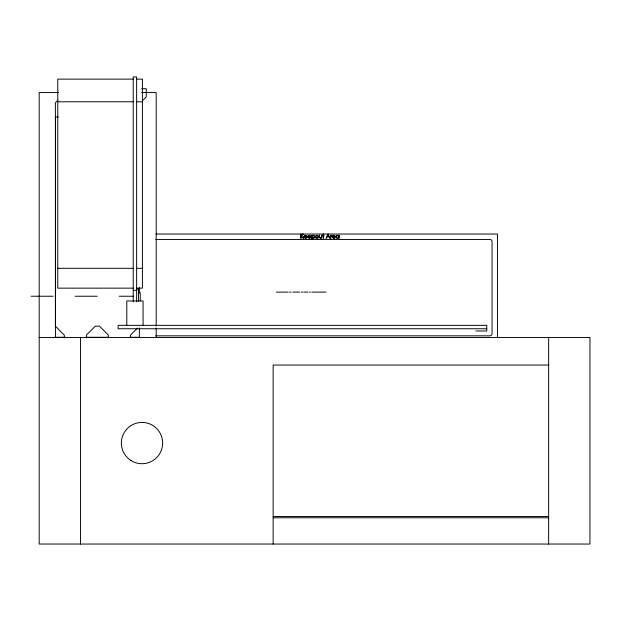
<?xml version="1.0" encoding="UTF-8"?>
<svg xmlns="http://www.w3.org/2000/svg" width="621" height="621" viewBox="0 0 621 621"><rect width="100%" height="100%" fill="white"/><g stroke="black" fill="none" stroke-linecap="round" stroke-linejoin="round"><path stroke-width="0.93" d="M311.952 236.554L312.278 237.688L313.458 237.998A1.25 1.25 0 0 0 313.1 235.545L312.278 235.918A1.25 1.25 0 0 0 311.882 236.578M57.831 100.33L55.385 102.783L55.385 326.165L64.297 335.076L64.297 337.94M142.706 100.486L146.261 96.93L146.261 88.733L141.735 88.733M137.474 328.059L130.449 335.076L130.449 337.94M133.228 79.123L57.769 79.123L57.769 288.152L133.228 288.152M136.636 79.123L142.419 79.123L142.419 288.152L136.636 288.152M58.529 92.552L39.185 92.552L39.185 544.043L589.95 544.043L589.95 337.506L39.185 337.506M141.689 92.552L156.197 92.552L156.197 326.048M57.769 101.782L133.228 101.782M136.636 101.782L142.419 101.782M58.374 116.965L55.486 116.965L55.486 337.7M155.987 234.032L497.475 234.032L497.475 337.389M155.786 239.45L489.907 239.45A2.15 2.15 0 0 1 492.057 241.6L492.057 333.687A2.15 2.15 0 0 1 489.907 335.837L155.786 335.837M57.769 268.311L133.228 268.311M136.636 268.311L142.419 268.311M136.636 289.075L138.499 289.075L138.499 301.527M133.228 290.325L136.636 290.325M276.438 292.111L288.16 292.111M289.565 292.111L291.195 292.111M292.926 292.111L299.625 292.111M301.278 292.111L302.901 292.111M303.995 292.111L307.876 292.111M309.452 292.111L310.492 292.111M311.835 292.111L317.525 292.111M318.247 292.111L326.079 292.111M31.05 296.233L53.142 296.233M75.11 296.233L97.21 296.233M119.17 296.233L133.585 296.233M486.771 328.75L118.145 328.75L118.145 325.342L486.771 325.342L486.771 330.977L475.927 330.977M55.486 337.273L65.127 337.273M86.342 337.273L108.528 337.273M129.742 337.273L139.383 337.273M548.646 365.047L273.147 365.047L273.147 544.043M273.193 516.493L548.296 516.493M273.263 517.774L548.646 517.774M337.614 235.561L338.484 235.918M338.81 236.554L338.484 237.688L337.304 237.998A1.211 1.211 0 0 1 337.638 235.623M548.646 337.506L548.646 544.043M311.959 239.45L311.959 237.796C315.39 240.653 315.313 232.883 311.959 235.817L311.563 235.258L311.563 239.45M156.197 327.989L156.197 337.677M143.063 325.342L143.063 300.952L126.8 300.952L126.8 325.342M140.276 292.677L140.276 300.781M139.383 287.36L139.383 293.166M139.383 328.02L139.383 337.7M136.636 301.814L136.636 76.957L133.228 76.957L133.228 301.814M108.357 337.94L108.357 335.076L99.445 326.165L95.3 326.165L86.389 335.076L86.389 337.94M80.497 337.506L80.497 544.043M338.484 235.98A1.211 1.211 0 0 1 338.825 236.624M330.908 236.624L330.892 238.324L330.488 238.324L330.488 235.258L330.892 235.258C331.909 235.468 331.839 234.948 330.908 236.624M321.523 236.686C321.538 239.388 318.27 237.183 319.629 235.258L319.233 235.258L319.38 237.719L320.995 238.363A1.133 1.133 0 0 0 321.771 237.719L321.926 235.258L321.523 235.258L321.523 236.686M303.91 236.516L303.886 236.803A1.63 1.63 0 0 0 304.127 237.657L306.099 238.301A1.506 1.506 0 0 0 306.782 237.773L306.627 237.307L305.912 237.959A1.312 1.312 0 0 1 305.221 238.022L304.298 236.818L307.061 236.818L306.72 235.77L305.105 235.212L303.91 236.516M307.667 236.516L307.651 236.803A1.63 1.63 0 0 0 307.884 237.657L309.856 238.301A1.506 1.506 0 0 0 310.539 237.773L310.384 237.307L309.669 237.959A1.312 1.312 0 0 1 308.979 238.022L308.055 236.818L310.818 236.818L310.477 235.77L308.862 235.212L307.667 236.516M332.251 236.516L332.227 236.803A1.63 1.63 0 0 0 332.468 237.657L334.432 238.301A1.506 1.506 0 0 0 335.123 237.773L334.967 237.307L334.253 237.959A1.312 1.312 0 0 1 333.562 238.022L332.631 236.818L335.402 236.818L335.061 235.77L333.446 235.212L332.251 236.516M315.375 236.492L315.802 237.928A1.459 1.459 0 0 0 316.617 238.379L317.292 238.379A1.459 1.459 0 0 0 318.107 237.921C320.009 235.949 315.895 233.775 315.375 236.492M315.771 236.562L315.747 236.811A1.258 1.258 0 0 0 316.105 237.688L317.805 237.688A1.258 1.258 0 0 0 318.154 236.811L317.191 235.584L315.771 236.562M336.023 236.461L336.698 238.138L337.925 238.371L338.81 237.796L339.198 238.324L339.198 235.258L338.81 235.817L336.978 235.297L336.023 236.461M304.484 236.112L304.337 236.477L306.627 236.477L305.253 235.576A1.11 1.11 0 0 0 304.694 235.848L304.484 236.112M308.241 236.112L308.094 236.477L310.384 236.477L309.01 235.576A1.11 1.11 0 0 0 308.451 235.848L308.241 236.112M332.825 236.112L332.677 236.477L334.967 236.477L333.593 235.576A1.11 1.11 0 0 0 333.035 235.848L332.825 236.112M328.02 234.171L326.056 238.324L327.166 236.958L328.959 236.958L330.061 238.324L328.02 234.171M328.067 235.056L327.36 236.562L328.781 236.562L328.067 235.056M302.769 234.171L301.115 235.732L301.115 234.171L300.688 234.171L300.688 238.324L301.115 238.324L301.115 236.391L303.483 238.324L301.332 236.034L303.327 234.171L302.769 234.171M323.541 234.117L323.145 235.258L322.61 235.258L323.145 235.6L323.145 238.324L323.541 238.324L323.541 235.6L324.17 235.6L323.541 235.258L323.541 234.117M130.891 460.472A20.656 20.656 0 0 0 162.632 443.976A20.656 20.656 0 0 0 132.475 424.733A20.656 20.656 0 0 0 130.891 460.472"/></g></svg>
